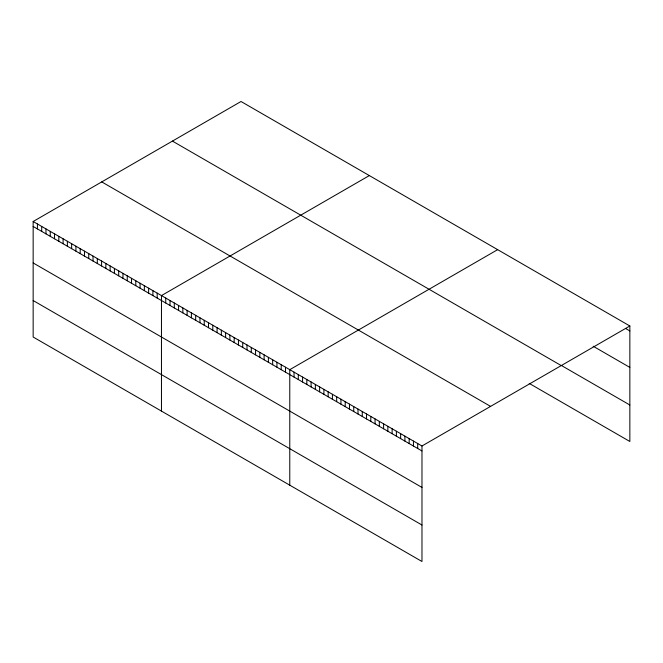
<?xml version="1.0" encoding="UTF-8"?>
<svg xmlns="http://www.w3.org/2000/svg" width="663" height="663" viewBox="0 0 663 663"><rect width="100%" height="100%" fill="white"/><g stroke="black" fill="none" stroke-linecap="round" stroke-linejoin="round"><path stroke-width="0.99" d="M33.15 221.508L421.975 445.992L421.975 561.503L33.15 337.019L33.15 221.508L241.025 101.497L629.85 325.981L629.85 441.492L529.207 383.388M369.341 175.571L161.465 295.59L161.465 411.101M497.648 249.653L289.772 369.672L289.772 485.183M421.975 445.992L629.85 325.981M625.582 328.467L629.85 330.928M593.178 346.235L629.85 367.41M561.619 365.611L629.85 405.002M172.43 141.095L561.254 365.586M101.746 181.902L490.57 406.386M33.15 226.456L421.975 450.948M33.15 262.946L421.975 487.429M33.15 300.538L421.975 525.021M417.707 443.53L417.707 448.486M413.447 441.069L413.447 446.017M409.179 438.608L409.179 443.555M404.911 436.146L404.911 441.094M400.651 433.685L400.651 438.633M396.383 431.223L396.383 436.171M392.123 428.762L392.123 433.71M387.855 426.301L387.855 431.248M383.595 423.839L383.595 428.787M379.327 421.37L379.327 426.326M375.059 418.908L375.059 423.864M370.799 416.447L370.799 421.403M366.531 413.985L366.531 418.941M362.271 411.524L362.271 416.472M358.003 409.063L358.003 414.01M353.744 406.601L353.744 411.549M349.476 404.14L349.476 409.088M345.208 401.679L345.208 406.626M340.948 399.217L340.948 404.165M336.68 396.756L336.68 401.703M332.42 394.294L332.42 399.242M328.152 391.825L328.152 396.781M323.892 389.363L323.892 394.319M319.624 386.902L319.624 391.858M315.356 384.441L315.356 389.396M311.096 381.979L311.096 386.927M306.828 379.518L306.828 384.465M302.568 377.056L302.568 382.004M298.3 374.595L298.3 379.543M294.041 372.134L294.041 377.081M285.496 367.203L285.496 372.15M281.22 364.733L281.22 369.681M276.943 362.263L276.943 367.211M272.667 359.794L272.667 364.741M268.391 357.324L268.391 362.271M264.114 354.854L264.114 359.802M259.83 352.385L259.83 357.332M255.553 349.915L255.553 354.862M251.277 347.445L251.277 352.393M247.001 344.975L247.001 349.923M242.724 342.506L242.724 347.453M238.448 340.036L238.448 344.984M234.172 337.566L234.172 342.522M229.895 335.097L229.895 340.053M225.619 332.627L225.619 337.583M221.343 330.157L221.343 335.113M217.066 327.688L217.066 332.644M212.79 325.218L212.79 330.174M208.505 322.757L208.505 327.704M204.229 320.287L204.229 325.235M199.953 317.817L199.953 322.765M195.676 315.348L195.676 320.295M191.4 312.878L191.4 317.826M187.123 310.408L187.123 315.356M182.847 307.939L182.847 312.886M178.571 305.469L178.571 310.417M174.294 302.999L174.294 307.947M170.018 300.53L170.018 305.477M165.742 298.06L165.742 303.008M157.181 293.121L157.181 298.068M152.904 290.651L152.904 295.599M148.628 288.181L148.628 293.129M144.352 285.712L144.352 290.659M140.075 283.242L140.075 288.19M135.799 280.772L135.799 285.72M131.523 278.303L131.523 283.258M127.246 275.833L127.246 280.789M122.97 273.363L122.97 278.319M118.694 270.894L118.694 275.849M114.417 268.424L114.417 273.38M110.141 265.954L110.141 270.91M105.856 263.493L105.856 268.44M101.58 261.023L101.58 265.971M97.304 258.553L97.304 263.501M93.027 256.084L93.027 261.031M88.751 253.614L88.751 258.562M84.474 251.144L84.474 256.092M80.198 248.675L80.198 253.622M75.922 246.205L75.922 251.153M71.645 243.735L71.645 248.683M67.369 241.266L67.369 246.213M63.093 238.796L63.093 243.744M58.816 236.326L58.816 241.274M54.532 233.857L54.532 238.804M50.255 231.387L50.255 236.335M45.979 228.917L45.979 233.865M41.703 226.448L41.703 231.395M37.426 223.978L37.426 228.926"/></g></svg>
